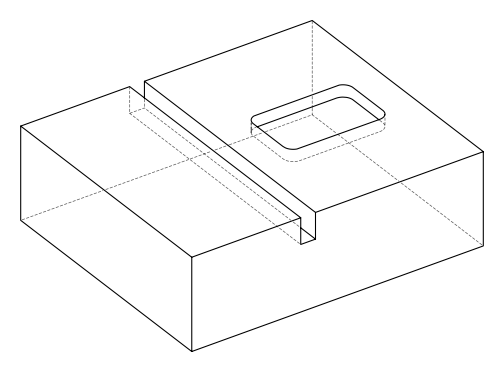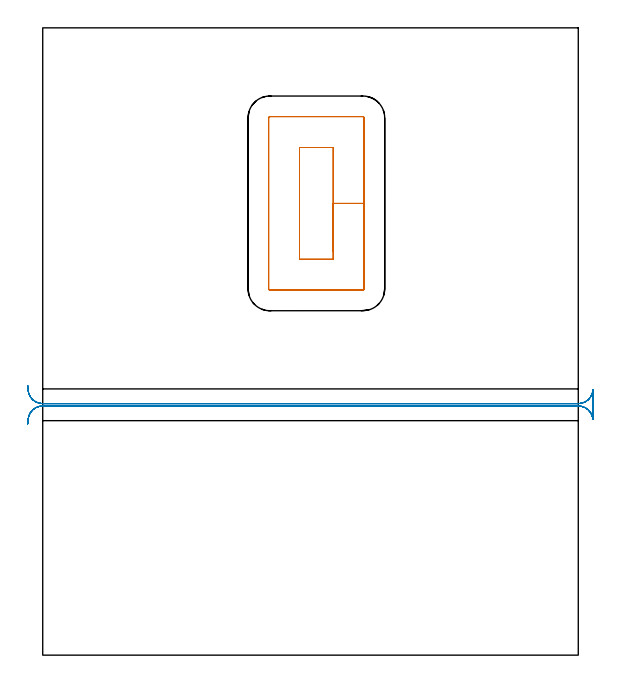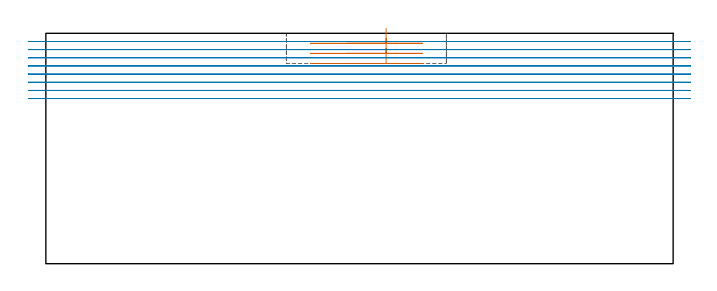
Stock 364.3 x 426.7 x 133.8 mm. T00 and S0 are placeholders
(PLAN: 2 operations, 1 tool changes, 17.1 min)
(1 MILL_RECTANGULAR_POCKET | POCKET_RECTANGULAR_STRAIGHT | UGT0201_006 | Follow Part, ap 7, ae 75% | 3.93 min | 234116 mm3)
(2 MILL_RECTANGULAR_SLOT | SLOT_RECTANGULAR | UGT0201_094 | Follow Part, ap 5, ae 75% | 13.15 min | 298213 mm3)
(TOOL UGT0201_006 | End Mill 28 mm | D28 FL25 Z2)
(TOOL UGT0201_094 | End mill 20 mm | D20 FL38 Z4)
(OP 1 MILL_RECTANGULAR_POCKET)
G17 G21 G94 G90
T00 M6
G54
G17 G0 G90 X197.6 Y274.334 S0 M3
G43 Z143.8 H0
Z136.8
G94 G1 Y307.3 Z127.967 F250.
Y345.3 F500.
X174.7
Y269.3
X197.6
Y307.3
X218.6
Y365.5
G3 X217.8 Y366.3 R0.8
G1 X154.5
G3 X153.7 Y365.5 R0.8
G1 Y249.1
G3 X154.5 Y248.3 R0.8
G1 X217.8
G3 X218.6 Y249.1 R0.8
G1 Y307.3
Y308.3
G0 X197.6 Y274.334 Z130.967
G1 Y307.3 Z122.133 F250.
Y345.3 F500.
X174.7
Y269.3
X197.6
Y307.3
X218.6
Y365.5
G3 X217.8 Y366.3 R0.8
G1 X154.5
G3 X153.7 Y365.5 R0.8
G1 Y249.1
G3 X154.5 Y248.3 R0.8
G1 X217.8
G3 X218.6 Y249.1 R0.8
G1 Y307.3
Y308.3
G0 X197.6 Y274.334 Z125.133
G1 Y307.3 Z116.3 F250.
Y345.3 F500.
X174.7
Y269.3
X197.6
Y307.3
X218.6
Y365.5
G3 X217.8 Y366.3 R0.8
G1 X154.5
G3 X153.7 Y365.5 R0.8
G1 Y249.1
G3 X154.5 Y248.3 R0.8
G1 X217.8
G3 X218.6 Y249.1 R0.8
G1 Y307.3
Y308.3
G0 Z143.8
M5
M2
(OP 2 MILL_RECTANGULAR_SLOT)
G17 G21 G94 G90
T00 M6
G54
G17 G0 G90 X-10.202 Y157.283 S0 M3
G43 Z143.8 H0
Z129.062
G94 G1 X-9.97 Y160.274 F250.
G2 X0. Y169.5 R10. F500.
G1 X364.3
G2 X374.27 Y160.274 R10.
G1 X374.3
Y180.326
X374.27
G2 X364.3 Y171.1 R10.
G1 X0.
G2 X-9.97 Y180.326 R10.
G1 X-10.202 Y183.317 F250.
G0 Y157.283 Z124.325
G1 X-9.97 Y160.274
G2 X0. Y169.5 R10. F500.
G1 X364.3
G2 X374.27 Y160.274 R10.
G1 X374.3
Y180.326
X374.27
G2 X364.3 Y171.1 R10.
G1 X0.
G2 X-9.97 Y180.326 R10.
G1 X-10.202 Y183.317 F250.
G0 Y157.283 Z119.587
G1 X-9.97 Y160.274
G2 X0. Y169.5 R10. F500.
G1 X364.3
G2 X374.27 Y160.274 R10.
G1 X374.3
Y180.326
X374.27
G2 X364.3 Y171.1 R10.
G1 X0.
G2 X-9.97 Y180.326 R10.
G1 X-10.202 Y183.317 F250.
G0 Y157.283 Z114.85
G1 X-9.97 Y160.274
G2 X0. Y169.5 R10. F500.
G1 X364.3
G2 X374.27 Y160.274 R10.
G1 X374.3
Y180.326
X374.27
G2 X364.3 Y171.1 R10.
G1 X0.
G2 X-9.97 Y180.326 R10.
G1 X-10.202 Y183.317 F250.
G0 Y157.283 Z110.112
G1 X-9.97 Y160.274
G2 X0. Y169.5 R10. F500.
G1 X364.3
G2 X374.27 Y160.274 R10.
G1 X374.3
Y180.326
X374.27
G2 X364.3 Y171.1 R10.
G1 X0.
G2 X-9.97 Y180.326 R10.
G1 X-10.202 Y183.317 F250.
G0 Y157.283 Z105.375
G1 X-9.97 Y160.274
G2 X0. Y169.5 R10. F500.
G1 X364.3
G2 X374.27 Y160.274 R10.
G1 X374.3
Y180.326
X374.27
G2 X364.3 Y171.1 R10.
G1 X0.
G2 X-9.97 Y180.326 R10.
G1 X-10.202 Y183.317 F250.
G0 Y157.283 Z100.637
G1 X-9.97 Y160.274
G2 X0. Y169.5 R10. F500.
G1 X364.3
G2 X374.27 Y160.274 R10.
G1 X374.3
Y180.326
X374.27
G2 X364.3 Y171.1 R10.
G1 X0.
G2 X-9.97 Y180.326 R10.
G1 X-10.202 Y183.317 F250.
G0 Y157.283 Z95.9
G1 X-9.97 Y160.274
G2 X0. Y169.5 R10. F500.
G1 X364.3
G2 X374.27 Y160.274 R10.
G1 X374.3
Y180.326
X374.27
G2 X364.3 Y171.1 R10.
G1 X0.
G2 X-9.97 Y180.326 R10.
G1 X-10.202 Y183.317 F250.
G0 Z143.8
M5
M2
